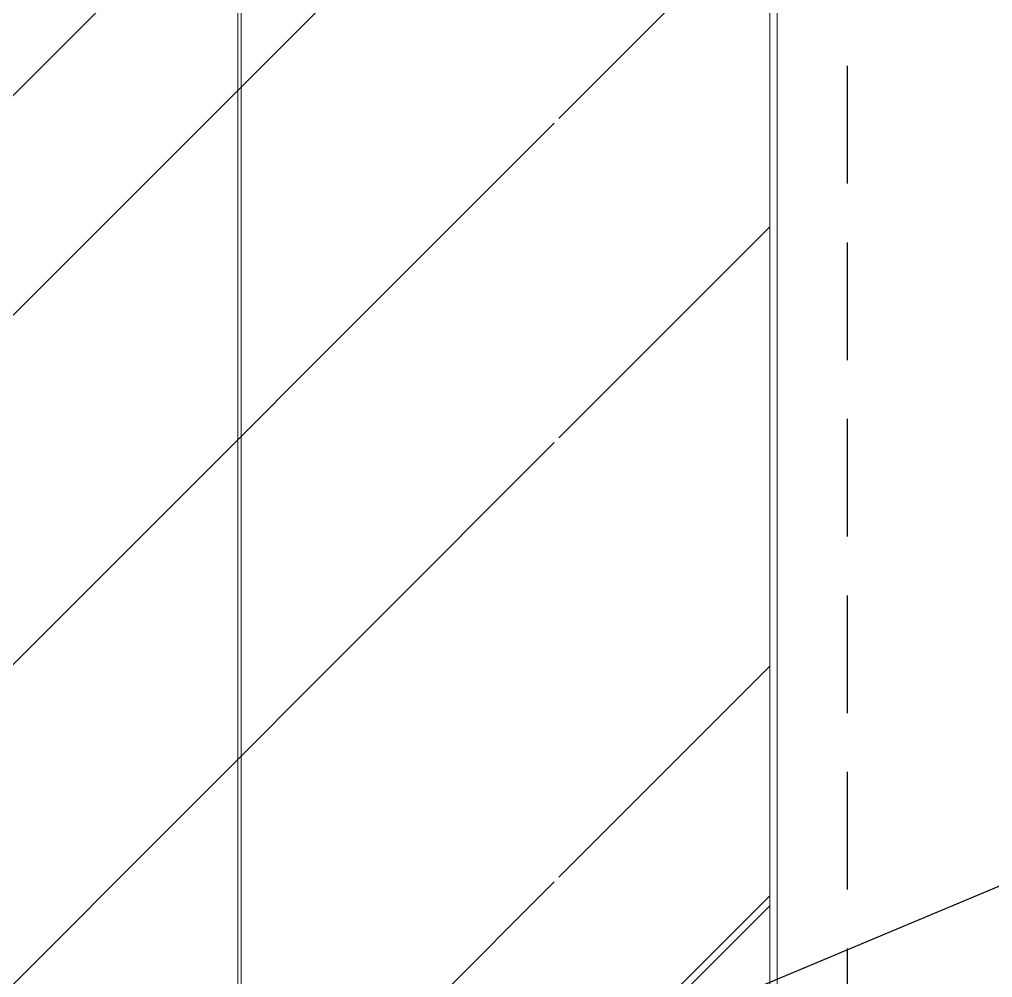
# Model space of a CAD drawing. Header units: inches. Extents: x 258415 to 640093, y 441672 to 945769.
# Drawn here: x 320556.7 to 320970.4, y 461086.4 to 461493.6 of the extents above; entities that cross this region are included whole.
import ezdxf

# ---------------------------------------------------------------- set-up
doc = ezdxf.new("R2010")
doc.units = ezdxf.units.IN
doc.header["$MEASUREMENT"] = 0
doc.linetypes.add('DASHED2', pattern=[0.375, 0.25, -0.125])
doc.layers.add('CQ Glass Door', color=4, linetype='Continuous', lineweight=0)
doc.layers.add('CQ Marble', color=6, linetype='Continuous', lineweight=0)
for name, color, linetype in [('CQ section wall', 3, 'Continuous'), ('CQ text label', 3, 'Continuous'), ('CQ_callout', 34, 'Continuous')]:
    doc.layers.add(name, color=color, linetype=linetype)
doc.styles.get("Standard").update_dxf_attribs({"font": 'arial.ttf'})
doc.dimstyles.get("Standard").update_dxf_attribs({"dimtxt": 0.18, "dimasz": 0.18, "dimexe": 0.18, "dimexo": 0.0625, "dimgap": 0.09, "dimtad": 0, "dimtih": 1, "dimtoh": 1, "dimdec": 4, "dimzin": 0, "dimdsep": 46, "dimtxsty": 'Standard', "dimcen": 0.09, "dimadec": 0, "dimazin": 0, "dimtfac": 1, "dimtdec": 4, "dimtofl": 0, "dimtmove": 0, "dimatfit": 3, "dimfxl": 1, "dimtolj": 1, "dimtzin": 0, "dimarcsym": 0})

# ---------------------------------------------------------------- blocks, each defined once
blk = doc.blocks.new('FF-12 ELEVATION GLASS DOOR')
at = {"layer": 'CQ Glass Door', "lineweight": 0}
h = blk.add_hatch(dxfattribs=at)
h.set_pattern_fill('AR-RROOF', color=134, scale=300, angle=45)
h.set_pattern_definition([(45, (99007.84, -30582.87), (254.55844, 678.82251), [4500, -600, 1500, -300]), (45, (99183.9, -30194.66), (-494.26764, 70.00357), [900, -99, 1800, -225]), (45, (98933.6, -30296.49), (960.958116, 1245.21504), [2400, -420, 1200, -300])])
h.paths.add_polyline_path([(320076.46, 452520.68), (319656.13, 452520.68), (319656.13, 450320.66), (320076.46, 450320.66)])
h.paths.add_polyline_path([(320784.46, 452520.68), (320078.46, 452520.68), (320078.46, 450322.66), (320784.46, 450322.66)])
h.paths.add_polyline_path([(320786.46, 452520.68), (320876.13, 452520.68), (320876.13, 450320.66), (320786.46, 450320.66)])
at = {"layer": 'CQ Glass Door', "lineweight": 0, "elevation": 0}
for points in [[(320649.9, 452520.68), (319949.9, 452520.68), (319949.9, 450322.66), (320649.9, 450322.66)], [(320876.13, 450320.7), (320651.4, 450320.66), (320651.4, 452520.68), (320876.13, 452520.68)]]:
    blk.add_lwpolyline(points, close=True, dxfattribs=at)

msp = doc.modelspace()

# ---------------------------------------------------------------- linework, layer by layer
at = {"layer": 'CQ Marble', "lineweight": 0, "ltscale": 1000}
for p, q in [((320878.818, 459723.855, 0), (320878.818, 462131.784, 0)), ((320878.818, 462131.784, 0), (320878.818, 459723.855, 0))]:
    msp.add_line(p, q, dxfattribs=at)
at = {"layer": 'CQ section wall', "color": 251, "linetype": 'DASHED2', "ltscale": 200}
msp.add_line((320908.818, 459623.855, 0), (320908.818, 462161.784, 0), dxfattribs=at)

# ---------------------------------------------------------------- block references
at = {"layer": 'CQ text label'}
msp.add_blockref('FF-12 ELEVATION GLASS DOOR', (-0.452, 9423.153, 0), dxfattribs=at)

# ---------------------------------------------------------------- leaders
at = {"layer": 'CQ_callout'}
for points in [[(320049.45, 460738.665, 0), (321672.985, 461418.187, 0), (321874.388, 461418.187, 0)], [(320813.767, 460932.621, 0), (321672.985, 461231.502, 0), (321874.388, 461231.502, 0)]]:
    msp.add_leader(points, dimstyle='Standard', override={"dimasz": 10, "dimldrblk": 'Dot', "dimfxl": 0.1, "dimarcsym": 2}, dxfattribs=at)

doc.saveas('drawing.dxf')
